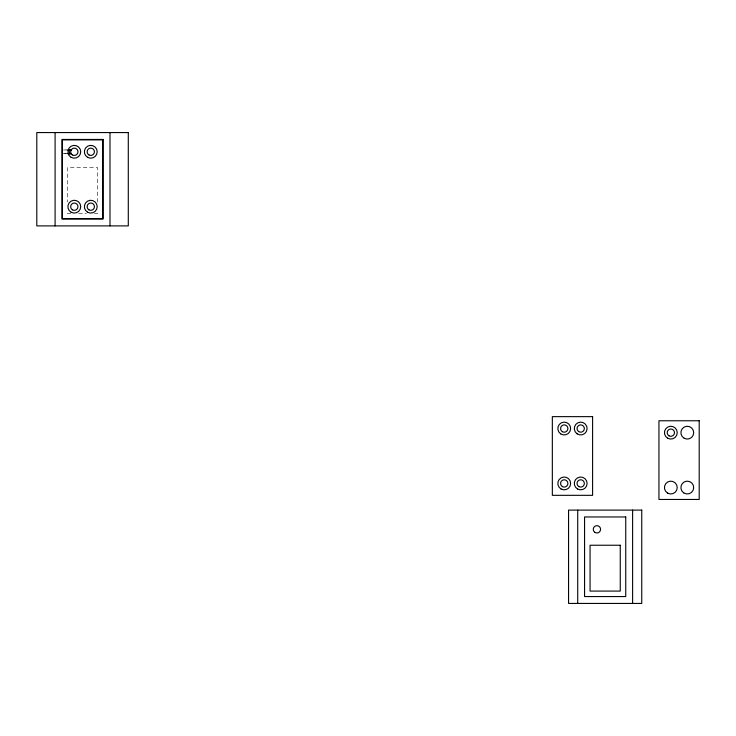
<?xml version="1.0" encoding="UTF-8"?>
<svg xmlns="http://www.w3.org/2000/svg" width="736" height="736" viewBox="0 0 736 736"><rect width="100%" height="100%" fill="white"/><g stroke="black" fill="none" stroke-linecap="round" stroke-linejoin="round"><path stroke-width="0.55" stroke-dasharray="3.68 2.76" d="M63.452 149.951L66.544 149.942L63.379 149.951M70.803 213.541L67.454 213.541L67.454 211.25M78.632 213.541L86.462 213.541M94.291 213.541L97.64 213.541L97.64 211.25M97.64 202.087L97.64 167.698L67.454 167.698L67.454 202.087M66.534 153.612L62.422 153.612L66.544 153.631"/><path stroke-width="1.1" d="M69.524 150.227L71.226 149.822M71.226 153.75L69.524 153.336M67.565 149.951L71.144 149.951M67.565 153.612L71.144 153.612M632.61 510.103L632.61 603.428M577.714 510.103L577.714 603.428M109.995 132.572L109.995 225.897M55.099 132.572L55.099 225.897M69.902 154.21A5.032 5.032 0 0 1 69.764 149.638M128.294 132.572L36.8 132.572L36.8 225.897L128.294 225.897L128.294 132.572M103.132 139.435L61.962 139.435L61.962 219.034L103.132 219.034L103.132 139.435M102.672 139.895L62.422 139.895L62.422 218.574L102.672 218.574L102.672 139.895M592.6 416.64L552.34 416.64L552.34 495.328L592.6 495.328L592.6 416.64M699.2 420.771L658.941 420.771L658.941 499.459L699.2 499.459L699.2 420.771M641.755 510.103L568.56 510.103L568.56 603.428L641.755 603.428L641.755 510.103M625.747 516.966L584.568 516.966L584.568 596.565L625.747 596.565L625.747 516.966M620.255 545.238L590.06 545.238L590.06 591.082L620.255 591.082L620.255 545.238M684.103 438.214A6.403 6.403 0 0 0 693.708 432.667A6.403 6.403 0 0 0 684.103 427.119A6.403 6.403 0 0 0 684.103 438.214M667.635 438.214A6.403 6.403 0 0 0 677.24 432.667A6.403 6.403 0 0 0 667.635 427.119A6.403 6.403 0 0 0 667.635 438.214M683.762 492.899A6.403 6.403 0 0 0 693.698 487.968A6.403 6.403 0 0 0 684.462 481.822A6.403 6.403 0 0 0 683.762 492.899M669.006 435.832A3.662 3.662 0 0 0 674.498 432.667A3.662 3.662 0 0 0 669.006 429.493A3.662 3.662 0 0 0 669.006 435.832M667.635 493.111A6.403 6.403 0 0 0 677.24 487.563A6.403 6.403 0 0 0 667.635 482.016A6.403 6.403 0 0 0 667.635 493.111M87.575 157.329A6.403 6.403 0 0 0 97.189 151.782A6.403 6.403 0 0 0 87.575 146.234A6.403 6.403 0 0 0 87.575 157.329M88.955 209.852A3.662 3.662 0 0 0 94.438 206.678A3.662 3.662 0 0 0 88.955 203.513A3.662 3.662 0 0 0 88.955 209.852M72.487 209.852A3.662 3.662 0 0 0 77.97 206.678A3.662 3.662 0 0 0 72.487 203.513A3.662 3.662 0 0 0 72.487 209.852M71.107 157.329A6.403 6.403 0 0 0 80.721 151.782A6.403 6.403 0 0 0 71.107 146.234A6.403 6.403 0 0 0 71.107 157.329M87.575 212.226A6.403 6.403 0 0 0 97.189 206.678A6.403 6.403 0 0 0 87.575 201.13A6.403 6.403 0 0 0 87.575 212.226M72.487 154.956A3.662 3.662 0 0 0 77.97 151.782A3.662 3.662 0 0 0 72.487 148.617A3.662 3.662 0 0 0 72.487 154.956M88.955 154.956A3.662 3.662 0 0 0 94.438 151.782A3.662 3.662 0 0 0 88.955 148.617A3.662 3.662 0 0 0 88.955 154.956M71.107 212.226A6.403 6.403 0 0 0 80.721 206.678A6.403 6.403 0 0 0 71.107 201.13A6.403 6.403 0 0 0 71.107 212.226M577.162 433.872A6.403 6.403 0 0 0 587.098 428.941A6.403 6.403 0 0 0 577.852 422.804A6.403 6.403 0 0 0 577.162 433.872M578.873 486.606A3.662 3.662 0 0 0 584.366 483.432A3.662 3.662 0 0 0 578.873 480.268A3.662 3.662 0 0 0 578.873 486.606M562.405 486.606A3.662 3.662 0 0 0 567.898 483.432A3.662 3.662 0 0 0 562.405 480.268A3.662 3.662 0 0 0 562.405 486.606M560.694 433.872A6.403 6.403 0 0 0 570.63 428.941A6.403 6.403 0 0 0 561.384 422.804A6.403 6.403 0 0 0 560.694 433.872M577.502 488.98A6.403 6.403 0 0 0 587.107 483.432A6.403 6.403 0 0 0 577.502 477.885A6.403 6.403 0 0 0 577.502 488.98M562.405 431.71A3.662 3.662 0 0 0 567.898 428.536A3.662 3.662 0 0 0 562.405 425.371A3.662 3.662 0 0 0 562.405 431.71M578.68 431.59A3.662 3.662 0 0 0 584.356 428.766A3.662 3.662 0 0 0 579.076 425.261A3.662 3.662 0 0 0 578.68 431.59M561.034 488.98A6.403 6.403 0 0 0 570.639 483.432A6.403 6.403 0 0 0 561.034 477.885A6.403 6.403 0 0 0 561.034 488.98M594.9 532.367A3.662 3.662 0 0 0 600.576 529.552A3.662 3.662 0 0 0 595.295 526.038A3.662 3.662 0 0 0 594.9 532.367"/></g></svg>
